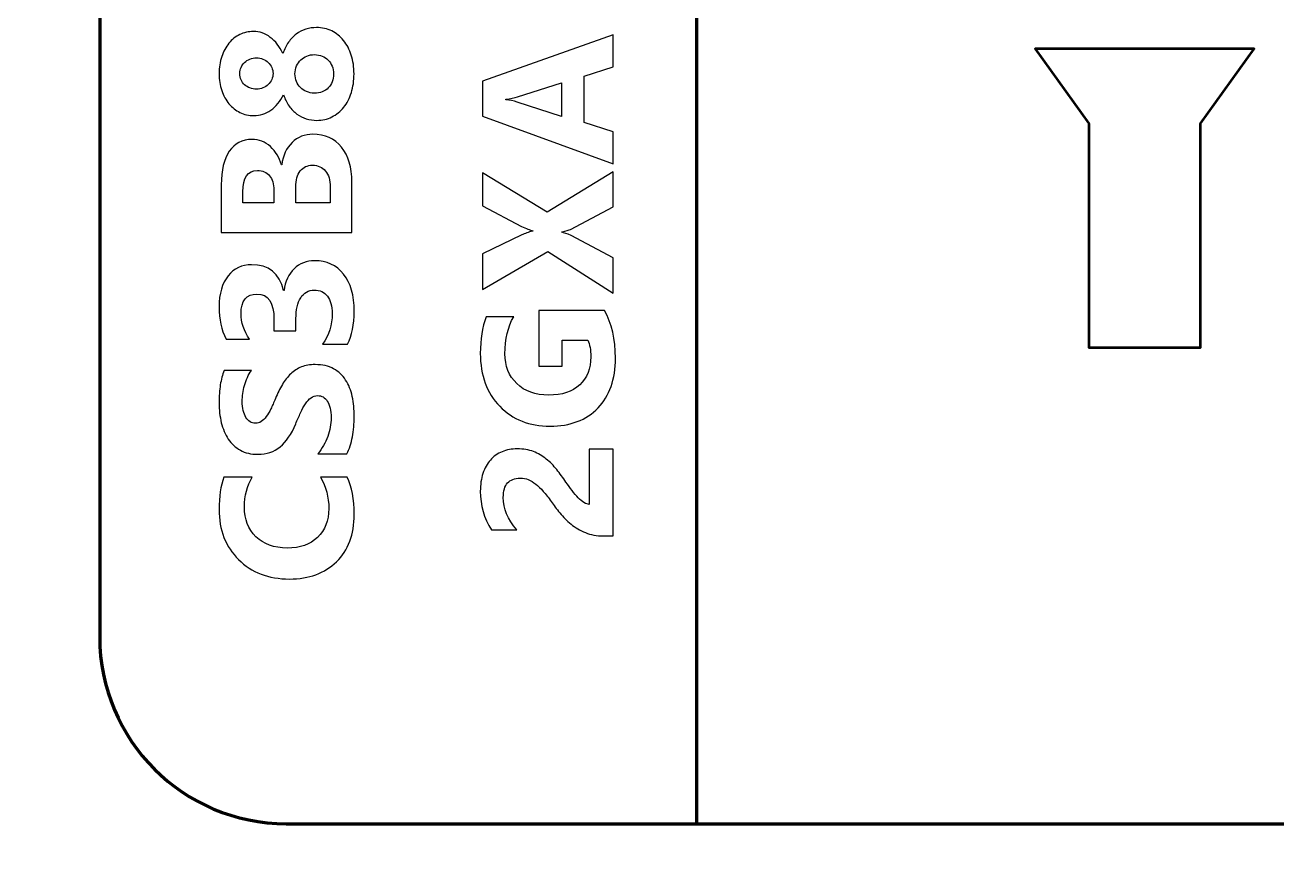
# Model space of a CAD drawing. Header units: centimetres. Extents: x -201 to 63, y -83 to 73.
# Drawn here: x -75 to -71.645, y -71.131 to -68.911 of the extents above; entities that cross this region are included whole.
import ezdxf

# ---------------------------------------------------------------- set-up
doc = ezdxf.new("R2010")
doc.units = ezdxf.units.CM
doc.header["$MEASUREMENT"] = 0
doc.layers.add('Layer 1', color=7, linetype='Continuous')

msp = doc.modelspace()

# ---------------------------------------------------------------- linework, layer by layer
at = {"layer": 'Layer 1', "color": 253, "lineweight": 53}
msp.add_open_spline([(-81.15, -82.3), (-81.15, -82.3), (-81.15, -67.7), (-81.15, -67.7), (-81.15, -67.7), (-81.15, -67.25817), (-80.79183, -66.9), (-80.35, -66.9), (-80.35, -66.9), (-80.35, -66.9), (-69.65, -66.9), (-69.65, -66.9), (-69.65, -66.9), (-69.20817, -66.9), (-68.85, -67.25817), (-68.85, -67.7), (-68.85, -67.7), (-68.85, -67.7), (-68.85, -82.3), (-68.85, -82.3), (-68.85, -82.3), (-68.85, -82.74183), (-69.20817, -83.1), (-69.65, -83.1), (-69.65, -83.1), (-69.65, -83.1), (-80.35, -83.1), (-80.35, -83.1), (-80.35, -83.1), (-80.79183, -83.1), (-81.15, -82.74183), (-81.15, -82.3)], degree=3, knots=[0, 0, 0, 0, 0.1111111, 0.1111111, 0.1111111, 0.1111111, 0.2222222, 0.2222222, 0.2222222, 0.2222222, 0.3333333, 0.3333333, 0.3333333, 0.3333333, 0.4444444, 0.4444444, 0.4444444, 0.4444444, 0.5555556, 0.5555556, 0.5555556, 0.5555556, 0.6666667, 0.6666667, 0.6666667, 0.6666667, 0.7777778, 0.7777778, 0.7777778, 0.7777778, 1, 1, 1, 1], dxfattribs=at)
at = {"layer": 'Layer 1', "lineweight": 100}
for points, knots in [([(-74.8, -70.55), (-74.8, -70.55), (-74.8, -68.2), (-74.8, -68.2), (-74.8, -68.2), (-74.8, -67.92386), (-74.57614, -67.7), (-74.3, -67.7), (-74.3, -67.7), (-74.3, -67.7), (-69.7, -67.7), (-69.7, -67.7), (-69.7, -67.7), (-69.42386, -67.7), (-69.2, -67.92386), (-69.2, -68.2), (-69.2, -68.2), (-69.2, -68.2), (-69.2, -70.55), (-69.2, -70.55), (-69.2, -70.55), (-69.2, -70.82614), (-69.42386, -71.05), (-69.7, -71.05), (-69.7, -71.05), (-69.7, -71.05), (-74.3, -71.05), (-74.3, -71.05), (-74.3, -71.05), (-74.57614, -71.05), (-74.8, -70.82614), (-74.8, -70.55)], [0, 0, 0, 0, 0.1111111, 0.1111111, 0.1111111, 0.1111111, 0.2222222, 0.2222222, 0.2222222, 0.2222222, 0.3333333, 0.3333333, 0.3333333, 0.3333333, 0.4444444, 0.4444444, 0.4444444, 0.4444444, 0.5555556, 0.5555556, 0.5555556, 0.5555556, 0.6666667, 0.6666667, 0.6666667, 0.6666667, 0.7777778, 0.7777778, 0.7777778, 0.7777778, 1, 1, 1, 1]), ([(-74.8, -70.55), (-74.8, -70.55), (-74.8, -68.2), (-74.8, -68.2), (-74.8, -68.2), (-74.8, -67.92386), (-74.57614, -67.7), (-74.3, -67.7), (-74.3, -67.7), (-74.3, -67.7), (-73.2, -67.7), (-73.2, -67.7), (-73.2, -67.7), (-73.2, -67.7), (-73.2, -71.05), (-73.2, -71.05), (-73.2, -71.05), (-73.2, -71.05), (-74.3, -71.05), (-74.3, -71.05), (-74.3, -71.05), (-74.57614, -71.05), (-74.8, -70.82614), (-74.8, -70.55)], [0, 0, 0, 0, 0.1428571, 0.1428571, 0.1428571, 0.1428571, 0.2857143, 0.2857143, 0.2857143, 0.2857143, 0.4285714, 0.4285714, 0.4285714, 0.4285714, 0.5714286, 0.5714286, 0.5714286, 0.5714286, 0.7142857, 0.7142857, 0.7142857, 0.7142857, 1, 1, 1, 1])]:
    msp.add_open_spline(points, degree=3, knots=knots, dxfattribs=at)
at = {"layer": 'Layer 1', "color": 7}
for points, knots in [([(-74.21833, -69.16642), (-74.22808, -69.16642), (-74.2375, -69.165), (-74.2465, -69.16209), (-74.2465, -69.16209), (-74.25558, -69.15925), (-74.26391, -69.155), (-74.27166, -69.14934), (-74.27166, -69.14934), (-74.27941, -69.14359), (-74.28633, -69.1365), (-74.29241, -69.12792), (-74.29241, -69.12792), (-74.2985, -69.11942), (-74.3035, -69.10934), (-74.30741, -69.09775), (-74.30741, -69.09775), (-74.31625, -69.1155), (-74.3275, -69.12925), (-74.34125, -69.139), (-74.34125, -69.139), (-74.355, -69.14884), (-74.37025, -69.15367), (-74.387, -69.15367), (-74.387, -69.15367), (-74.40033, -69.15367), (-74.41275, -69.15092), (-74.42416, -69.14525), (-74.42416, -69.14525), (-74.4355, -69.13967), (-74.44533, -69.13192), (-74.45366, -69.12192), (-74.45366, -69.12192), (-74.462, -69.112), (-74.46841, -69.10017), (-74.47308, -69.08642), (-74.47308, -69.08642), (-74.47775, -69.07267), (-74.48008, -69.05767), (-74.48008, -69.04142), (-74.48008, -69.04142), (-74.48008, -69.02475), (-74.47775, -69.00959), (-74.47308, -68.99575), (-74.47308, -68.99575), (-74.46841, -68.98192), (-74.462, -68.97), (-74.45383, -68.96), (-74.45383, -68.96), (-74.44558, -68.94992), (-74.43583, -68.94217), (-74.42458, -68.93667), (-74.42458, -68.93667), (-74.41341, -68.93109), (-74.40116, -68.92834), (-74.388, -68.92834), (-74.388, -68.92834), (-74.37141, -68.92834), (-74.35633, -68.93359), (-74.34275, -68.944), (-74.34275, -68.944), (-74.32908, -68.95442), (-74.31791, -68.96875), (-74.30916, -68.98717), (-74.30916, -68.98717), (-74.30525, -68.97575), (-74.30025, -68.96575), (-74.29416, -68.95717), (-74.29416, -68.95717), (-74.288, -68.9485), (-74.28108, -68.94125), (-74.27325, -68.93542), (-74.27325, -68.93542), (-74.26541, -68.92959), (-74.25691, -68.92517), (-74.24775, -68.92225), (-74.24775, -68.92225), (-74.23858, -68.91934), (-74.229, -68.91784), (-74.21908, -68.91784), (-74.21908, -68.91784), (-74.20408, -68.91784), (-74.19041, -68.92084), (-74.17816, -68.92692), (-74.17816, -68.92692), (-74.16583, -68.93292), (-74.15533, -68.94142), (-74.14641, -68.95242), (-74.14641, -68.95242), (-74.13758, -68.96342), (-74.13066, -68.9765), (-74.12575, -68.99167), (-74.12575, -68.99167), (-74.12091, -69.00692), (-74.1185, -69.02375), (-74.1185, -69.04209), (-74.1185, -69.04209), (-74.1185, -69.06017), (-74.12083, -69.07684), (-74.12566, -69.092), (-74.12566, -69.092), (-74.1305, -69.10725), (-74.13725, -69.12034), (-74.14608, -69.13134), (-74.14608, -69.13134), (-74.15483, -69.14234), (-74.16541, -69.15092), (-74.17766, -69.15709), (-74.17766, -69.15709), (-74.19, -69.16334), (-74.2035, -69.16642), (-74.21833, -69.16642)], [0, 0, 0, 0, 0.0344828, 0.0344828, 0.0344828, 0.0344828, 0.0689655, 0.0689655, 0.0689655, 0.0689655, 0.1034483, 0.1034483, 0.1034483, 0.1034483, 0.137931, 0.137931, 0.137931, 0.137931, 0.1724138, 0.1724138, 0.1724138, 0.1724138, 0.2068966, 0.2068966, 0.2068966, 0.2068966, 0.2413793, 0.2413793, 0.2413793, 0.2413793, 0.2758621, 0.2758621, 0.2758621, 0.2758621, 0.3103448, 0.3103448, 0.3103448, 0.3103448, 0.3448276, 0.3448276, 0.3448276, 0.3448276, 0.3793103, 0.3793103, 0.3793103, 0.3793103, 0.4137931, 0.4137931, 0.4137931, 0.4137931, 0.4482759, 0.4482759, 0.4482759, 0.4482759, 0.4827586, 0.4827586, 0.4827586, 0.4827586, 0.5172414, 0.5172414, 0.5172414, 0.5172414, 0.5517241, 0.5517241, 0.5517241, 0.5517241, 0.5862069, 0.5862069, 0.5862069, 0.5862069, 0.6206897, 0.6206897, 0.6206897, 0.6206897, 0.6551724, 0.6551724, 0.6551724, 0.6551724, 0.6896552, 0.6896552, 0.6896552, 0.6896552, 0.7241379, 0.7241379, 0.7241379, 0.7241379, 0.7586207, 0.7586207, 0.7586207, 0.7586207, 0.7931034, 0.7931034, 0.7931034, 0.7931034, 0.8275862, 0.8275862, 0.8275862, 0.8275862, 0.862069, 0.862069, 0.862069, 0.862069, 0.8965517, 0.8965517, 0.8965517, 0.8965517, 0.9310345, 0.9310345, 0.9310345, 0.9310345, 1, 1, 1, 1]), ([(-73.42408, -68.93712), (-73.42408, -68.93712), (-73.42408, -69.02304), (-73.42408, -69.02304), (-73.42408, -69.02304), (-73.42408, -69.02304), (-73.502, -69.04796), (-73.502, -69.04796), (-73.502, -69.04796), (-73.502, -69.04796), (-73.502, -69.17246), (-73.502, -69.17246), (-73.502, -69.17246), (-73.502, -69.17246), (-73.42408, -69.19712), (-73.42408, -69.19712), (-73.42408, -69.19712), (-73.42408, -69.19712), (-73.42408, -69.28262), (-73.42408, -69.28262), (-73.42408, -69.28262), (-73.42408, -69.28262), (-73.77416, -69.15512), (-73.77416, -69.15512), (-73.77416, -69.15512), (-73.77416, -69.15512), (-73.77416, -69.06162), (-73.77416, -69.06162), (-73.77416, -69.06162), (-73.77416, -69.06162), (-73.42408, -68.93712), (-73.42408, -68.93712)], [0, 0, 0, 0, 0.1111111, 0.1111111, 0.1111111, 0.1111111, 0.2222222, 0.2222222, 0.2222222, 0.2222222, 0.3333333, 0.3333333, 0.3333333, 0.3333333, 0.4444444, 0.4444444, 0.4444444, 0.4444444, 0.5555556, 0.5555556, 0.5555556, 0.5555556, 0.6666667, 0.6666667, 0.6666667, 0.6666667, 0.7777778, 0.7777778, 0.7777778, 0.7777778, 1, 1, 1, 1]), ([(-74.37991, -69.08267), (-74.37375, -69.08267), (-74.36791, -69.08159), (-74.3625, -69.07934), (-74.3625, -69.07934), (-74.357, -69.07717), (-74.35233, -69.07417), (-74.34833, -69.07042), (-74.34833, -69.07042), (-74.34433, -69.06667), (-74.34125, -69.06225), (-74.33891, -69.05717), (-74.33891, -69.05717), (-74.33666, -69.052), (-74.3355, -69.04659), (-74.3355, -69.04092), (-74.3355, -69.04092), (-74.3355, -69.035), (-74.33666, -69.02959), (-74.33891, -69.0245), (-74.33891, -69.0245), (-74.34125, -69.0195), (-74.34441, -69.01509), (-74.34841, -69.01125), (-74.34841, -69.01125), (-74.3525, -69.00742), (-74.35725, -69.00442), (-74.36258, -69.00217), (-74.36258, -69.00217), (-74.368, -69), (-74.37375, -68.99892), (-74.37991, -68.99892), (-74.37991, -68.99892), (-74.38625, -68.99892), (-74.39216, -69), (-74.39766, -69.00209), (-74.39766, -69.00209), (-74.40308, -69.00417), (-74.40783, -69.00717), (-74.41183, -69.011), (-74.41183, -69.011), (-74.41583, -69.01484), (-74.41891, -69.01925), (-74.42116, -69.02442), (-74.42116, -69.02442), (-74.4235, -69.0295), (-74.42458, -69.035), (-74.42458, -69.04092), (-74.42458, -69.04092), (-74.42458, -69.04709), (-74.42341, -69.05275), (-74.42108, -69.05784), (-74.42108, -69.05784), (-74.41875, -69.063), (-74.41558, -69.06742), (-74.41158, -69.07109), (-74.41158, -69.07109), (-74.40758, -69.07475), (-74.40283, -69.07759), (-74.39741, -69.07959), (-74.39741, -69.07959), (-74.39191, -69.08167), (-74.38616, -69.08267), (-74.37991, -69.08267)], [0, 0, 0, 0, 0.0588235, 0.0588235, 0.0588235, 0.0588235, 0.1176471, 0.1176471, 0.1176471, 0.1176471, 0.1764706, 0.1764706, 0.1764706, 0.1764706, 0.2352941, 0.2352941, 0.2352941, 0.2352941, 0.2941176, 0.2941176, 0.2941176, 0.2941176, 0.3529412, 0.3529412, 0.3529412, 0.3529412, 0.4117647, 0.4117647, 0.4117647, 0.4117647, 0.4705882, 0.4705882, 0.4705882, 0.4705882, 0.5294118, 0.5294118, 0.5294118, 0.5294118, 0.5882353, 0.5882353, 0.5882353, 0.5882353, 0.6470588, 0.6470588, 0.6470588, 0.6470588, 0.7058824, 0.7058824, 0.7058824, 0.7058824, 0.7647059, 0.7647059, 0.7647059, 0.7647059, 0.8235294, 0.8235294, 0.8235294, 0.8235294, 0.8823529, 0.8823529, 0.8823529, 0.8823529, 1, 1, 1, 1]), ([(-74.22491, -69.09342), (-74.21691, -69.09342), (-74.20975, -69.09217), (-74.20341, -69.08975), (-74.20341, -69.08975), (-74.19708, -69.08725), (-74.19175, -69.08375), (-74.18733, -69.07925), (-74.18733, -69.07925), (-74.18291, -69.07467), (-74.17958, -69.06925), (-74.17716, -69.063), (-74.17716, -69.063), (-74.17483, -69.05675), (-74.17366, -69.04967), (-74.17366, -69.04184), (-74.17366, -69.04184), (-74.17366, -69.03442), (-74.17483, -69.0275), (-74.17733, -69.02125), (-74.17733, -69.02125), (-74.17975, -69.015), (-74.18316, -69.00959), (-74.18758, -69.005), (-74.18758, -69.005), (-74.19191, -69.00042), (-74.19733, -68.99684), (-74.20366, -68.99425), (-74.20366, -68.99425), (-74.21, -68.99167), (-74.21708, -68.99034), (-74.22491, -68.99034), (-74.22491, -68.99034), (-74.23191, -68.99034), (-74.23858, -68.99159), (-74.24491, -68.994), (-74.24491, -68.994), (-74.25125, -68.9965), (-74.25675, -69), (-74.26141, -69.0045), (-74.26141, -69.0045), (-74.26608, -69.00909), (-74.26975, -69.0145), (-74.2725, -69.02075), (-74.2725, -69.02075), (-74.27525, -69.027), (-74.27666, -69.03409), (-74.27666, -69.04184), (-74.27666, -69.04184), (-74.27666, -69.04917), (-74.27541, -69.056), (-74.27291, -69.06242), (-74.27291, -69.06242), (-74.27033, -69.06875), (-74.26675, -69.07417), (-74.26216, -69.07875), (-74.26216, -69.07875), (-74.2575, -69.08334), (-74.252, -69.08684), (-74.24566, -69.0895), (-74.24566, -69.0895), (-74.23933, -69.09209), (-74.23241, -69.09342), (-74.22491, -69.09342)], [0, 0, 0, 0, 0.0588235, 0.0588235, 0.0588235, 0.0588235, 0.1176471, 0.1176471, 0.1176471, 0.1176471, 0.1764706, 0.1764706, 0.1764706, 0.1764706, 0.2352941, 0.2352941, 0.2352941, 0.2352941, 0.2941176, 0.2941176, 0.2941176, 0.2941176, 0.3529412, 0.3529412, 0.3529412, 0.3529412, 0.4117647, 0.4117647, 0.4117647, 0.4117647, 0.4705882, 0.4705882, 0.4705882, 0.4705882, 0.5294118, 0.5294118, 0.5294118, 0.5294118, 0.5882353, 0.5882353, 0.5882353, 0.5882353, 0.6470588, 0.6470588, 0.6470588, 0.6470588, 0.7058824, 0.7058824, 0.7058824, 0.7058824, 0.7647059, 0.7647059, 0.7647059, 0.7647059, 0.8235294, 0.8235294, 0.8235294, 0.8235294, 0.8823529, 0.8823529, 0.8823529, 0.8823529, 1, 1, 1, 1]), ([(-73.5625, -69.06604), (-73.5625, -69.06604), (-73.68016, -69.10362), (-73.68016, -69.10362), (-73.68016, -69.10362), (-73.689, -69.10637), (-73.6995, -69.10837), (-73.71166, -69.10954), (-73.71166, -69.10954), (-73.71166, -69.10954), (-73.71166, -69.11146), (-73.71166, -69.11146), (-73.71166, -69.11146), (-73.70141, -69.11229), (-73.69125, -69.11429), (-73.68116, -69.11754), (-73.68116, -69.11754), (-73.68116, -69.11754), (-73.5625, -69.15562), (-73.5625, -69.15562), (-73.5625, -69.15562), (-73.5625, -69.15562), (-73.5625, -69.06604), (-73.5625, -69.06604)], [0, 0, 0, 0, 0.1428571, 0.1428571, 0.1428571, 0.1428571, 0.2857143, 0.2857143, 0.2857143, 0.2857143, 0.4285714, 0.4285714, 0.4285714, 0.4285714, 0.5714286, 0.5714286, 0.5714286, 0.5714286, 0.7142857, 0.7142857, 0.7142857, 0.7142857, 1, 1, 1, 1]), ([(-74.12408, -69.4665), (-74.12408, -69.4665), (-74.47416, -69.4665), (-74.47416, -69.4665), (-74.47416, -69.4665), (-74.47416, -69.4665), (-74.47416, -69.339), (-74.47416, -69.339), (-74.47416, -69.339), (-74.47416, -69.29992), (-74.467, -69.26992), (-74.45266, -69.24892), (-74.45266, -69.24892), (-74.43841, -69.22792), (-74.41816, -69.21742), (-74.39216, -69.21742), (-74.39216, -69.21742), (-74.37325, -69.21742), (-74.35675, -69.22383), (-74.34258, -69.23658), (-74.34258, -69.23658), (-74.32841, -69.24942), (-74.31858, -69.26567), (-74.31308, -69.28558), (-74.31308, -69.28558), (-74.31308, -69.28558), (-74.31208, -69.28558), (-74.31208, -69.28558), (-74.31208, -69.28558), (-74.309, -69.26067), (-74.29975, -69.24075), (-74.2845, -69.22583), (-74.2845, -69.22583), (-74.26916, -69.211), (-74.25058, -69.2035), (-74.22858, -69.2035), (-74.22858, -69.2035), (-74.1965, -69.2035), (-74.17108, -69.215), (-74.15225, -69.23792), (-74.15225, -69.23792), (-74.1335, -69.26092), (-74.12408, -69.29225), (-74.12408, -69.33192), (-74.12408, -69.33192), (-74.12408, -69.33192), (-74.12408, -69.4665), (-74.12408, -69.4665)], [0, 0, 0, 0, 0.0769231, 0.0769231, 0.0769231, 0.0769231, 0.1538462, 0.1538462, 0.1538462, 0.1538462, 0.2307692, 0.2307692, 0.2307692, 0.2307692, 0.3076923, 0.3076923, 0.3076923, 0.3076923, 0.3846154, 0.3846154, 0.3846154, 0.3846154, 0.4615385, 0.4615385, 0.4615385, 0.4615385, 0.5384615, 0.5384615, 0.5384615, 0.5384615, 0.6153846, 0.6153846, 0.6153846, 0.6153846, 0.6923077, 0.6923077, 0.6923077, 0.6923077, 0.7692308, 0.7692308, 0.7692308, 0.7692308, 0.8461538, 0.8461538, 0.8461538, 0.8461538, 1, 1, 1, 1]), ([(-74.41608, -69.38758), (-74.41608, -69.38758), (-74.33308, -69.38758), (-74.33308, -69.38758), (-74.33308, -69.38758), (-74.33308, -69.38758), (-74.33308, -69.35292), (-74.33308, -69.35292), (-74.33308, -69.35292), (-74.33308, -69.33667), (-74.337, -69.32383), (-74.34491, -69.3145), (-74.34491, -69.3145), (-74.35283, -69.30508), (-74.36366, -69.30042), (-74.3775, -69.30042), (-74.3775, -69.30042), (-74.40325, -69.30042), (-74.41608, -69.31967), (-74.41608, -69.35808), (-74.41608, -69.35808), (-74.41608, -69.35808), (-74.41608, -69.38758), (-74.41608, -69.38758)], [0, 0, 0, 0, 0.1428571, 0.1428571, 0.1428571, 0.1428571, 0.2857143, 0.2857143, 0.2857143, 0.2857143, 0.4285714, 0.4285714, 0.4285714, 0.4285714, 0.5714286, 0.5714286, 0.5714286, 0.5714286, 0.7142857, 0.7142857, 0.7142857, 0.7142857, 1, 1, 1, 1]), ([(-74.2745, -69.38758), (-74.2745, -69.38758), (-74.18216, -69.38758), (-74.18216, -69.38758), (-74.18216, -69.38758), (-74.18216, -69.38758), (-74.18216, -69.34483), (-74.18216, -69.34483), (-74.18216, -69.34483), (-74.18216, -69.32667), (-74.18641, -69.31233), (-74.19491, -69.302), (-74.19491, -69.302), (-74.20333, -69.29167), (-74.21491, -69.2865), (-74.22958, -69.2865), (-74.22958, -69.2865), (-74.24358, -69.2865), (-74.2545, -69.29158), (-74.2625, -69.30175), (-74.2625, -69.30175), (-74.2705, -69.312), (-74.2745, -69.32617), (-74.2745, -69.34442), (-74.2745, -69.34442), (-74.2745, -69.34442), (-74.2745, -69.38758), (-74.2745, -69.38758)], [0, 0, 0, 0, 0.125, 0.125, 0.125, 0.125, 0.25, 0.25, 0.25, 0.25, 0.375, 0.375, 0.375, 0.375, 0.5, 0.5, 0.5, 0.5, 0.625, 0.625, 0.625, 0.625, 0.75, 0.75, 0.75, 0.75, 1, 1, 1, 1]), ([(-73.42408, -69.30437), (-73.42408, -69.30437), (-73.42408, -69.39787), (-73.42408, -69.39787), (-73.42408, -69.39787), (-73.42408, -69.39787), (-73.53808, -69.45821), (-73.53808, -69.45821), (-73.53808, -69.45821), (-73.54233, -69.46046), (-73.55016, -69.46279), (-73.5615, -69.46529), (-73.5615, -69.46529), (-73.5615, -69.46529), (-73.5615, -69.46621), (-73.5615, -69.46621), (-73.5615, -69.46621), (-73.55616, -69.46737), (-73.548, -69.47004), (-73.53708, -69.47429), (-73.53708, -69.47429), (-73.53708, -69.47429), (-73.42408, -69.53479), (-73.42408, -69.53479), (-73.42408, -69.53479), (-73.42408, -69.53479), (-73.42408, -69.62879), (-73.42408, -69.62879), (-73.42408, -69.62879), (-73.42408, -69.62879), (-73.59916, -69.51729), (-73.59916, -69.51729), (-73.59916, -69.51729), (-73.59916, -69.51729), (-73.77416, -69.61929), (-73.77416, -69.61929), (-73.77416, -69.61929), (-73.77416, -69.61929), (-73.77416, -69.52337), (-73.77416, -69.52337), (-73.77416, -69.52337), (-73.77416, -69.52337), (-73.66916, -69.47329), (-73.66916, -69.47329), (-73.66916, -69.47329), (-73.66091, -69.46937), (-73.65108, -69.46587), (-73.63966, -69.46279), (-73.63966, -69.46279), (-73.63966, -69.46279), (-73.63966, -69.46179), (-73.63966, -69.46179), (-73.63966, -69.46179), (-73.6465, -69.45987), (-73.65666, -69.45621), (-73.67016, -69.45087), (-73.67016, -69.45087), (-73.67016, -69.45087), (-73.77416, -69.39521), (-73.77416, -69.39521), (-73.77416, -69.39521), (-73.77416, -69.39521), (-73.77416, -69.30729), (-73.77416, -69.30729), (-73.77416, -69.30729), (-73.77416, -69.30729), (-73.60058, -69.41229), (-73.60058, -69.41229), (-73.60058, -69.41229), (-73.60058, -69.41229), (-73.42408, -69.30437), (-73.42408, -69.30437)], [0, 0, 0, 0, 0.0526316, 0.0526316, 0.0526316, 0.0526316, 0.1052632, 0.1052632, 0.1052632, 0.1052632, 0.1578947, 0.1578947, 0.1578947, 0.1578947, 0.2105263, 0.2105263, 0.2105263, 0.2105263, 0.2631579, 0.2631579, 0.2631579, 0.2631579, 0.3157895, 0.3157895, 0.3157895, 0.3157895, 0.3684211, 0.3684211, 0.3684211, 0.3684211, 0.4210526, 0.4210526, 0.4210526, 0.4210526, 0.4736842, 0.4736842, 0.4736842, 0.4736842, 0.5263158, 0.5263158, 0.5263158, 0.5263158, 0.5789474, 0.5789474, 0.5789474, 0.5789474, 0.6315789, 0.6315789, 0.6315789, 0.6315789, 0.6842105, 0.6842105, 0.6842105, 0.6842105, 0.7368421, 0.7368421, 0.7368421, 0.7368421, 0.7894737, 0.7894737, 0.7894737, 0.7894737, 0.8421053, 0.8421053, 0.8421053, 0.8421053, 0.8947368, 0.8947368, 0.8947368, 0.8947368, 1, 1, 1, 1]), ([(-74.13558, -69.7655), (-74.13558, -69.7655), (-74.20266, -69.7655), (-74.20266, -69.7655), (-74.20266, -69.7655), (-74.18558, -69.74208), (-74.17708, -69.71475), (-74.17708, -69.6835), (-74.17708, -69.6835), (-74.17708, -69.66375), (-74.18125, -69.64841), (-74.18975, -69.6375), (-74.18975, -69.6375), (-74.19825, -69.6265), (-74.21, -69.621), (-74.22516, -69.621), (-74.22516, -69.621), (-74.24075, -69.621), (-74.25283, -69.62775), (-74.26133, -69.64133), (-74.26133, -69.64133), (-74.26975, -69.655), (-74.274, -69.67366), (-74.274, -69.69741), (-74.274, -69.69741), (-74.274, -69.69741), (-74.274, -69.72983), (-74.274, -69.72983), (-74.274, -69.72983), (-74.274, -69.72983), (-74.33308, -69.72983), (-74.33308, -69.72983), (-74.33308, -69.72983), (-74.33308, -69.72983), (-74.33308, -69.69983), (-74.33308, -69.69983), (-74.33308, -69.69983), (-74.33308, -69.65425), (-74.34816, -69.6315), (-74.3785, -69.6315), (-74.3785, -69.6315), (-74.407, -69.6315), (-74.42116, -69.649), (-74.42116, -69.684), (-74.42116, -69.684), (-74.42116, -69.70741), (-74.41366, -69.73016), (-74.3985, -69.75233), (-74.3985, -69.75233), (-74.3985, -69.75233), (-74.4615, -69.75233), (-74.4615, -69.75233), (-74.4615, -69.75233), (-74.47383, -69.72775), (-74.48008, -69.69908), (-74.48008, -69.66641), (-74.48008, -69.66641), (-74.48008, -69.63058), (-74.472, -69.60275), (-74.45583, -69.58275), (-74.45583, -69.58275), (-74.43975, -69.56283), (-74.41883, -69.55283), (-74.39316, -69.55283), (-74.39316, -69.55283), (-74.34741, -69.55283), (-74.31875, -69.57608), (-74.30716, -69.62241), (-74.30716, -69.62241), (-74.30716, -69.62241), (-74.306, -69.62241), (-74.306, -69.62241), (-74.306, -69.62241), (-74.30291, -69.59775), (-74.29391, -69.57816), (-74.279, -69.56383), (-74.279, -69.56383), (-74.26408, -69.5495), (-74.24583, -69.54233), (-74.22416, -69.54233), (-74.22416, -69.54233), (-74.1915, -69.54233), (-74.16558, -69.55433), (-74.14658, -69.57825), (-74.14658, -69.57825), (-74.1275, -69.60216), (-74.118, -69.63525), (-74.118, -69.67741), (-74.118, -69.67741), (-74.118, -69.7135), (-74.12383, -69.74291), (-74.13558, -69.7655)], [0, 0, 0, 0, 0.0416667, 0.0416667, 0.0416667, 0.0416667, 0.0833333, 0.0833333, 0.0833333, 0.0833333, 0.125, 0.125, 0.125, 0.125, 0.1666667, 0.1666667, 0.1666667, 0.1666667, 0.2083333, 0.2083333, 0.2083333, 0.2083333, 0.25, 0.25, 0.25, 0.25, 0.2916667, 0.2916667, 0.2916667, 0.2916667, 0.3333333, 0.3333333, 0.3333333, 0.3333333, 0.375, 0.375, 0.375, 0.375, 0.4166667, 0.4166667, 0.4166667, 0.4166667, 0.4583333, 0.4583333, 0.4583333, 0.4583333, 0.5, 0.5, 0.5, 0.5, 0.5416667, 0.5416667, 0.5416667, 0.5416667, 0.5833333, 0.5833333, 0.5833333, 0.5833333, 0.625, 0.625, 0.625, 0.625, 0.6666667, 0.6666667, 0.6666667, 0.6666667, 0.7083333, 0.7083333, 0.7083333, 0.7083333, 0.75, 0.75, 0.75, 0.75, 0.7916667, 0.7916667, 0.7916667, 0.7916667, 0.8333333, 0.8333333, 0.8333333, 0.8333333, 0.875, 0.875, 0.875, 0.875, 0.9166667, 0.9166667, 0.9166667, 0.9166667, 1, 1, 1, 1]), ([(-73.4475, -69.67595), (-73.42783, -69.71012), (-73.418, -69.75262), (-73.418, -69.80345), (-73.418, -69.80345), (-73.418, -69.8597), (-73.43358, -69.90412), (-73.46475, -69.93662), (-73.46475, -69.93662), (-73.49591, -69.96904), (-73.53883, -69.98529), (-73.5935, -69.98529), (-73.5935, -69.98529), (-73.6485, -69.98529), (-73.69333, -69.96754), (-73.728, -69.93204), (-73.728, -69.93204), (-73.76275, -69.89662), (-73.78008, -69.84937), (-73.78008, -69.79045), (-73.78008, -69.79045), (-73.78008, -69.75337), (-73.77491, -69.72062), (-73.76466, -69.69237), (-73.76466, -69.69237), (-73.76466, -69.69237), (-73.69066, -69.69237), (-73.69066, -69.69237), (-73.69066, -69.69237), (-73.70633, -69.71937), (-73.71408, -69.75237), (-73.71408, -69.79145), (-73.71408, -69.79145), (-73.71408, -69.8242), (-73.7035, -69.85079), (-73.68225, -69.87137), (-73.68225, -69.87137), (-73.661, -69.89204), (-73.63266, -69.90229), (-73.59716, -69.90229), (-73.59716, -69.90229), (-73.56116, -69.90229), (-73.53341, -69.89304), (-73.51366, -69.87462), (-73.51366, -69.87462), (-73.494, -69.85612), (-73.48416, -69.8312), (-73.48416, -69.79979), (-73.48416, -69.79979), (-73.48416, -69.78087), (-73.48683, -69.76587), (-73.49216, -69.75487), (-73.49216, -69.75487), (-73.49216, -69.75487), (-73.56058, -69.75487), (-73.56058, -69.75487), (-73.56058, -69.75487), (-73.56058, -69.75487), (-73.56058, -69.82487), (-73.56058, -69.82487), (-73.56058, -69.82487), (-73.56058, -69.82487), (-73.62358, -69.82487), (-73.62358, -69.82487), (-73.62358, -69.82487), (-73.62358, -69.82487), (-73.62358, -69.67595), (-73.62358, -69.67595), (-73.62358, -69.67595), (-73.62358, -69.67595), (-73.4475, -69.67595), (-73.4475, -69.67595)], [0, 0, 0, 0, 0.0526316, 0.0526316, 0.0526316, 0.0526316, 0.1052632, 0.1052632, 0.1052632, 0.1052632, 0.1578947, 0.1578947, 0.1578947, 0.1578947, 0.2105263, 0.2105263, 0.2105263, 0.2105263, 0.2631579, 0.2631579, 0.2631579, 0.2631579, 0.3157895, 0.3157895, 0.3157895, 0.3157895, 0.3684211, 0.3684211, 0.3684211, 0.3684211, 0.4210526, 0.4210526, 0.4210526, 0.4210526, 0.4736842, 0.4736842, 0.4736842, 0.4736842, 0.5263158, 0.5263158, 0.5263158, 0.5263158, 0.5789474, 0.5789474, 0.5789474, 0.5789474, 0.6315789, 0.6315789, 0.6315789, 0.6315789, 0.6842105, 0.6842105, 0.6842105, 0.6842105, 0.7368421, 0.7368421, 0.7368421, 0.7368421, 0.7894737, 0.7894737, 0.7894737, 0.7894737, 0.8421053, 0.8421053, 0.8421053, 0.8421053, 0.8947368, 0.8947368, 0.8947368, 0.8947368, 1, 1, 1, 1]), ([(-74.1375, -70.05924), (-74.1375, -70.05924), (-74.21566, -70.05924), (-74.21566, -70.05924), (-74.21566, -70.05924), (-74.20375, -70.04508), (-74.19483, -70.02966), (-74.18891, -70.01308), (-74.18891, -70.01308), (-74.183, -69.99649), (-74.18, -69.97974), (-74.18, -69.96283), (-74.18, -69.96283), (-74.18, -69.95283), (-74.18091, -69.94416), (-74.18266, -69.93683), (-74.18266, -69.93683), (-74.1845, -69.92941), (-74.18691, -69.92324), (-74.19016, -69.91824), (-74.19016, -69.91824), (-74.19333, -69.91324), (-74.19708, -69.90958), (-74.20133, -69.90716), (-74.20133, -69.90716), (-74.20566, -69.90466), (-74.21033, -69.90349), (-74.21541, -69.90349), (-74.21541, -69.90349), (-74.22225, -69.90349), (-74.22833, -69.90541), (-74.23366, -69.90933), (-74.23366, -69.90933), (-74.23908, -69.91324), (-74.244, -69.91858), (-74.24858, -69.92533), (-74.24858, -69.92533), (-74.25316, -69.93208), (-74.25758, -69.94008), (-74.26175, -69.94941), (-74.26175, -69.94941), (-74.266, -69.95866), (-74.27033, -69.96866), (-74.27475, -69.97941), (-74.27475, -69.97941), (-74.28608, -70.00674), (-74.3, -70.02716), (-74.3165, -70.04058), (-74.3165, -70.04058), (-74.33291, -70.05399), (-74.35275, -70.06066), (-74.376, -70.06066), (-74.376, -70.06066), (-74.39425, -70.06066), (-74.40991, -70.05708), (-74.423, -70.04974), (-74.423, -70.04974), (-74.43616, -70.04241), (-74.44691, -70.03241), (-74.45541, -70.01983), (-74.45541, -70.01983), (-74.46383, -70.00716), (-74.47008, -69.99258), (-74.47408, -69.97599), (-74.47408, -69.97599), (-74.47808, -69.95941), (-74.48008, -69.94183), (-74.48008, -69.92324), (-74.48008, -69.92324), (-74.48008, -69.90499), (-74.47891, -69.88883), (-74.47675, -69.87474), (-74.47675, -69.87474), (-74.47458, -69.86074), (-74.47116, -69.84774), (-74.46658, -69.83583), (-74.46658, -69.83583), (-74.46658, -69.83583), (-74.39358, -69.83583), (-74.39358, -69.83583), (-74.39358, -69.83583), (-74.39766, -69.84174), (-74.40125, -69.84808), (-74.40433, -69.85499), (-74.40433, -69.85499), (-74.40741, -69.86191), (-74.41, -69.86908), (-74.41208, -69.87641), (-74.41208, -69.87641), (-74.41408, -69.88366), (-74.41558, -69.89099), (-74.41658, -69.89824), (-74.41658, -69.89824), (-74.4175, -69.90549), (-74.418, -69.91233), (-74.418, -69.91883), (-74.418, -69.91883), (-74.418, -69.92783), (-74.41716, -69.93591), (-74.4155, -69.94324), (-74.4155, -69.94324), (-74.41375, -69.95058), (-74.41133, -69.95674), (-74.40825, -69.96183), (-74.40825, -69.96183), (-74.40516, -69.96683), (-74.4015, -69.97074), (-74.39716, -69.97358), (-74.39716, -69.97358), (-74.39283, -69.97633), (-74.388, -69.97766), (-74.38266, -69.97766), (-74.38266, -69.97766), (-74.37675, -69.97766), (-74.3715, -69.97616), (-74.36691, -69.97308), (-74.36691, -69.97308), (-74.36225, -69.96999), (-74.35783, -69.96558), (-74.35366, -69.95983), (-74.35366, -69.95983), (-74.34958, -69.95416), (-74.3455, -69.94724), (-74.3415, -69.93908), (-74.3415, -69.93908), (-74.3375, -69.93099), (-74.33341, -69.92174), (-74.32916, -69.91149), (-74.32916, -69.91149), (-74.32333, -69.89749), (-74.31708, -69.88499), (-74.3105, -69.87383), (-74.3105, -69.87383), (-74.30391, -69.86266), (-74.29641, -69.85308), (-74.28816, -69.84516), (-74.28816, -69.84516), (-74.27983, -69.83716), (-74.27033, -69.83108), (-74.25966, -69.82683), (-74.25966, -69.82683), (-74.24908, -69.82258), (-74.23666, -69.82049), (-74.2225, -69.82049), (-74.2225, -69.82049), (-74.20291, -69.82049), (-74.18658, -69.82416), (-74.17325, -69.83158), (-74.17325, -69.83158), (-74.16, -69.83899), (-74.14925, -69.84899), (-74.14108, -69.86174), (-74.14108, -69.86174), (-74.13283, -69.87441), (-74.12691, -69.88916), (-74.12333, -69.90599), (-74.12333, -69.90599), (-74.11975, -69.92291), (-74.118, -69.94066), (-74.118, -69.95941), (-74.118, -69.95941), (-74.118, -69.97858), (-74.11958, -69.99683), (-74.12283, -70.01416), (-74.12283, -70.01416), (-74.12608, -70.03149), (-74.131, -70.04658), (-74.1375, -70.05924)], [0, 0, 0, 0, 0.0232558, 0.0232558, 0.0232558, 0.0232558, 0.0465116, 0.0465116, 0.0465116, 0.0465116, 0.0697674, 0.0697674, 0.0697674, 0.0697674, 0.0930233, 0.0930233, 0.0930233, 0.0930233, 0.1162791, 0.1162791, 0.1162791, 0.1162791, 0.1395349, 0.1395349, 0.1395349, 0.1395349, 0.1627907, 0.1627907, 0.1627907, 0.1627907, 0.1860465, 0.1860465, 0.1860465, 0.1860465, 0.2093023, 0.2093023, 0.2093023, 0.2093023, 0.2325581, 0.2325581, 0.2325581, 0.2325581, 0.255814, 0.255814, 0.255814, 0.255814, 0.2790698, 0.2790698, 0.2790698, 0.2790698, 0.3023256, 0.3023256, 0.3023256, 0.3023256, 0.3255814, 0.3255814, 0.3255814, 0.3255814, 0.3488372, 0.3488372, 0.3488372, 0.3488372, 0.372093, 0.372093, 0.372093, 0.372093, 0.3953488, 0.3953488, 0.3953488, 0.3953488, 0.4186047, 0.4186047, 0.4186047, 0.4186047, 0.4418605, 0.4418605, 0.4418605, 0.4418605, 0.4651163, 0.4651163, 0.4651163, 0.4651163, 0.4883721, 0.4883721, 0.4883721, 0.4883721, 0.5116279, 0.5116279, 0.5116279, 0.5116279, 0.5348837, 0.5348837, 0.5348837, 0.5348837, 0.5581395, 0.5581395, 0.5581395, 0.5581395, 0.5813953, 0.5813953, 0.5813953, 0.5813953, 0.6046512, 0.6046512, 0.6046512, 0.6046512, 0.627907, 0.627907, 0.627907, 0.627907, 0.6511628, 0.6511628, 0.6511628, 0.6511628, 0.6744186, 0.6744186, 0.6744186, 0.6744186, 0.6976744, 0.6976744, 0.6976744, 0.6976744, 0.7209302, 0.7209302, 0.7209302, 0.7209302, 0.744186, 0.744186, 0.744186, 0.744186, 0.7674419, 0.7674419, 0.7674419, 0.7674419, 0.7906977, 0.7906977, 0.7906977, 0.7906977, 0.8139535, 0.8139535, 0.8139535, 0.8139535, 0.8372093, 0.8372093, 0.8372093, 0.8372093, 0.8604651, 0.8604651, 0.8604651, 0.8604651, 0.8837209, 0.8837209, 0.8837209, 0.8837209, 0.9069767, 0.9069767, 0.9069767, 0.9069767, 0.9302326, 0.9302326, 0.9302326, 0.9302326, 0.9534884, 0.9534884, 0.9534884, 0.9534884, 1, 1, 1, 1]), ([(-73.48808, -70.19495), (-73.48808, -70.19495), (-73.48808, -70.04653), (-73.48808, -70.04653), (-73.48808, -70.04653), (-73.48808, -70.04653), (-73.42408, -70.04653), (-73.42408, -70.04653), (-73.42408, -70.04653), (-73.42408, -70.04653), (-73.42408, -70.27945), (-73.42408, -70.27945), (-73.42408, -70.27945), (-73.42408, -70.27945), (-73.45041, -70.27945), (-73.45041, -70.27945), (-73.45041, -70.27945), (-73.46833, -70.27945), (-73.48441, -70.27645), (-73.49866, -70.27037), (-73.49866, -70.27037), (-73.51291, -70.26437), (-73.52566, -70.25678), (-73.537, -70.2477), (-73.537, -70.2477), (-73.54833, -70.23862), (-73.55833, -70.22862), (-73.567, -70.21778), (-73.567, -70.21778), (-73.57575, -70.20695), (-73.58358, -70.1967), (-73.59058, -70.18687), (-73.59058, -70.18687), (-73.59791, -70.17662), (-73.60491, -70.1677), (-73.61158, -70.15995), (-73.61158, -70.15995), (-73.61825, -70.1522), (-73.62491, -70.1457), (-73.6315, -70.14037), (-73.6315, -70.14037), (-73.63808, -70.13512), (-73.64475, -70.1312), (-73.6515, -70.12853), (-73.6515, -70.12853), (-73.65825, -70.12595), (-73.66541, -70.12462), (-73.67308, -70.12462), (-73.67308, -70.12462), (-73.68808, -70.12462), (-73.69941, -70.12887), (-73.70708, -70.13737), (-73.70708, -70.13737), (-73.71466, -70.14578), (-73.7185, -70.15878), (-73.7185, -70.1762), (-73.7185, -70.1762), (-73.7185, -70.20628), (-73.70658, -70.23512), (-73.68266, -70.26262), (-73.68266, -70.26262), (-73.68266, -70.26262), (-73.7505, -70.26262), (-73.7505, -70.26262), (-73.7505, -70.26262), (-73.77016, -70.23212), (-73.78008, -70.19778), (-73.78008, -70.15953), (-73.78008, -70.15953), (-73.78008, -70.14178), (-73.77775, -70.12595), (-73.77308, -70.11187), (-73.77308, -70.11187), (-73.76841, -70.09778), (-73.76183, -70.08587), (-73.75316, -70.07603), (-73.75316, -70.07603), (-73.74458, -70.06628), (-73.73408, -70.05887), (-73.72183, -70.0537), (-73.72183, -70.0537), (-73.7095, -70.04862), (-73.69583, -70.04603), (-73.68066, -70.04603), (-73.68066, -70.04603), (-73.66458, -70.04603), (-73.65025, -70.04853), (-73.63766, -70.05345), (-73.63766, -70.05345), (-73.62516, -70.05845), (-73.61375, -70.06503), (-73.6035, -70.07328), (-73.6035, -70.07328), (-73.59325, -70.08145), (-73.58383, -70.09095), (-73.57533, -70.1017), (-73.57533, -70.1017), (-73.56675, -70.11245), (-73.5585, -70.12362), (-73.55058, -70.13512), (-73.55058, -70.13512), (-73.545, -70.14295), (-73.5395, -70.15045), (-73.53408, -70.1577), (-73.53408, -70.1577), (-73.52858, -70.16495), (-73.52325, -70.17137), (-73.51791, -70.17687), (-73.51791, -70.17687), (-73.51266, -70.18245), (-73.5075, -70.18687), (-73.50241, -70.19012), (-73.50241, -70.19012), (-73.49741, -70.19337), (-73.49258, -70.19495), (-73.48808, -70.19495)], [0, 0, 0, 0, 0.0333333, 0.0333333, 0.0333333, 0.0333333, 0.0666667, 0.0666667, 0.0666667, 0.0666667, 0.1, 0.1, 0.1, 0.1, 0.1333333, 0.1333333, 0.1333333, 0.1333333, 0.1666667, 0.1666667, 0.1666667, 0.1666667, 0.2, 0.2, 0.2, 0.2, 0.2333333, 0.2333333, 0.2333333, 0.2333333, 0.2666667, 0.2666667, 0.2666667, 0.2666667, 0.3, 0.3, 0.3, 0.3, 0.3333333, 0.3333333, 0.3333333, 0.3333333, 0.3666667, 0.3666667, 0.3666667, 0.3666667, 0.4, 0.4, 0.4, 0.4, 0.4333333, 0.4333333, 0.4333333, 0.4333333, 0.4666667, 0.4666667, 0.4666667, 0.4666667, 0.5, 0.5, 0.5, 0.5, 0.5333333, 0.5333333, 0.5333333, 0.5333333, 0.5666667, 0.5666667, 0.5666667, 0.5666667, 0.6, 0.6, 0.6, 0.6, 0.6333333, 0.6333333, 0.6333333, 0.6333333, 0.6666667, 0.6666667, 0.6666667, 0.6666667, 0.7, 0.7, 0.7, 0.7, 0.7333333, 0.7333333, 0.7333333, 0.7333333, 0.7666667, 0.7666667, 0.7666667, 0.7666667, 0.8, 0.8, 0.8, 0.8, 0.8333333, 0.8333333, 0.8333333, 0.8333333, 0.8666667, 0.8666667, 0.8666667, 0.8666667, 0.9, 0.9, 0.9, 0.9, 0.9333333, 0.9333333, 0.9333333, 0.9333333, 1, 1, 1, 1]), ([(-74.1365, -70.12174), (-74.12416, -70.14724), (-74.118, -70.18066), (-74.118, -70.22182), (-74.118, -70.22182), (-74.118, -70.27549), (-74.13375, -70.31774), (-74.16533, -70.34849), (-74.16533, -70.34849), (-74.19691, -70.37932), (-74.239, -70.39466), (-74.29158, -70.39466), (-74.29158, -70.39466), (-74.34758, -70.39466), (-74.393, -70.37741), (-74.42783, -70.34282), (-74.42783, -70.34282), (-74.46266, -70.30824), (-74.48008, -70.26332), (-74.48008, -70.20816), (-74.48008, -70.20816), (-74.48008, -70.17399), (-74.47575, -70.14516), (-74.46708, -70.12174), (-74.46708, -70.12174), (-74.46708, -70.12174), (-74.39116, -70.12174), (-74.39116, -70.12174), (-74.39116, -70.12174), (-74.40516, -70.14516), (-74.41216, -70.17182), (-74.41216, -70.20182), (-74.41216, -70.20182), (-74.41216, -70.23466), (-74.40183, -70.26124), (-74.38116, -70.28141), (-74.38116, -70.28141), (-74.3605, -70.30157), (-74.3325, -70.31166), (-74.29716, -70.31166), (-74.29716, -70.31166), (-74.26333, -70.31166), (-74.23633, -70.30216), (-74.21625, -70.28307), (-74.21625, -70.28307), (-74.19616, -70.26407), (-74.18608, -70.23841), (-74.18608, -70.20616), (-74.18608, -70.20616), (-74.18608, -70.17541), (-74.19358, -70.14724), (-74.20858, -70.12174), (-74.20858, -70.12174), (-74.20858, -70.12174), (-74.1365, -70.12174), (-74.1365, -70.12174)], [0, 0, 0, 0, 0.0666667, 0.0666667, 0.0666667, 0.0666667, 0.1333333, 0.1333333, 0.1333333, 0.1333333, 0.2, 0.2, 0.2, 0.2, 0.2666667, 0.2666667, 0.2666667, 0.2666667, 0.3333333, 0.3333333, 0.3333333, 0.3333333, 0.4, 0.4, 0.4, 0.4, 0.4666667, 0.4666667, 0.4666667, 0.4666667, 0.5333333, 0.5333333, 0.5333333, 0.5333333, 0.6, 0.6, 0.6, 0.6, 0.6666667, 0.6666667, 0.6666667, 0.6666667, 0.7333333, 0.7333333, 0.7333333, 0.7333333, 0.8, 0.8, 0.8, 0.8, 0.8666667, 0.8666667, 0.8666667, 0.8666667, 1, 1, 1, 1])]:
    msp.add_open_spline(points, degree=3, knots=knots, dxfattribs=at)
at = {"layer": 'Layer 1', "lineweight": 53}
msp.add_open_spline([(-72.15, -68.975), (-72.15, -68.975), (-71.85, -68.975), (-71.85, -68.975), (-71.85, -68.975), (-71.85, -68.975), (-71.707, -68.975), (-71.707, -68.975), (-71.707, -68.975), (-71.707, -68.975), (-71.85, -69.175), (-71.85, -69.175), (-71.85, -69.175), (-71.85, -69.175), (-71.85, -69.775), (-71.85, -69.775), (-71.85, -69.775), (-71.85, -69.775), (-72.15, -69.775), (-72.15, -69.775), (-72.15, -69.775), (-72.15, -69.775), (-72.15, -69.175), (-72.15, -69.175), (-72.15, -69.175), (-72.15, -69.175), (-72.293, -68.975), (-72.293, -68.975), (-72.293, -68.975), (-72.293, -68.975), (-72.15, -68.975), (-72.15, -68.975)], degree=3, knots=[0, 0, 0, 0, 0.1111111, 0.1111111, 0.1111111, 0.1111111, 0.2222222, 0.2222222, 0.2222222, 0.2222222, 0.3333333, 0.3333333, 0.3333333, 0.3333333, 0.4444444, 0.4444444, 0.4444444, 0.4444444, 0.5555556, 0.5555556, 0.5555556, 0.5555556, 0.6666667, 0.6666667, 0.6666667, 0.6666667, 0.7777778, 0.7777778, 0.7777778, 0.7777778, 1, 1, 1, 1], dxfattribs=at)

doc.saveas('drawing.dxf')
